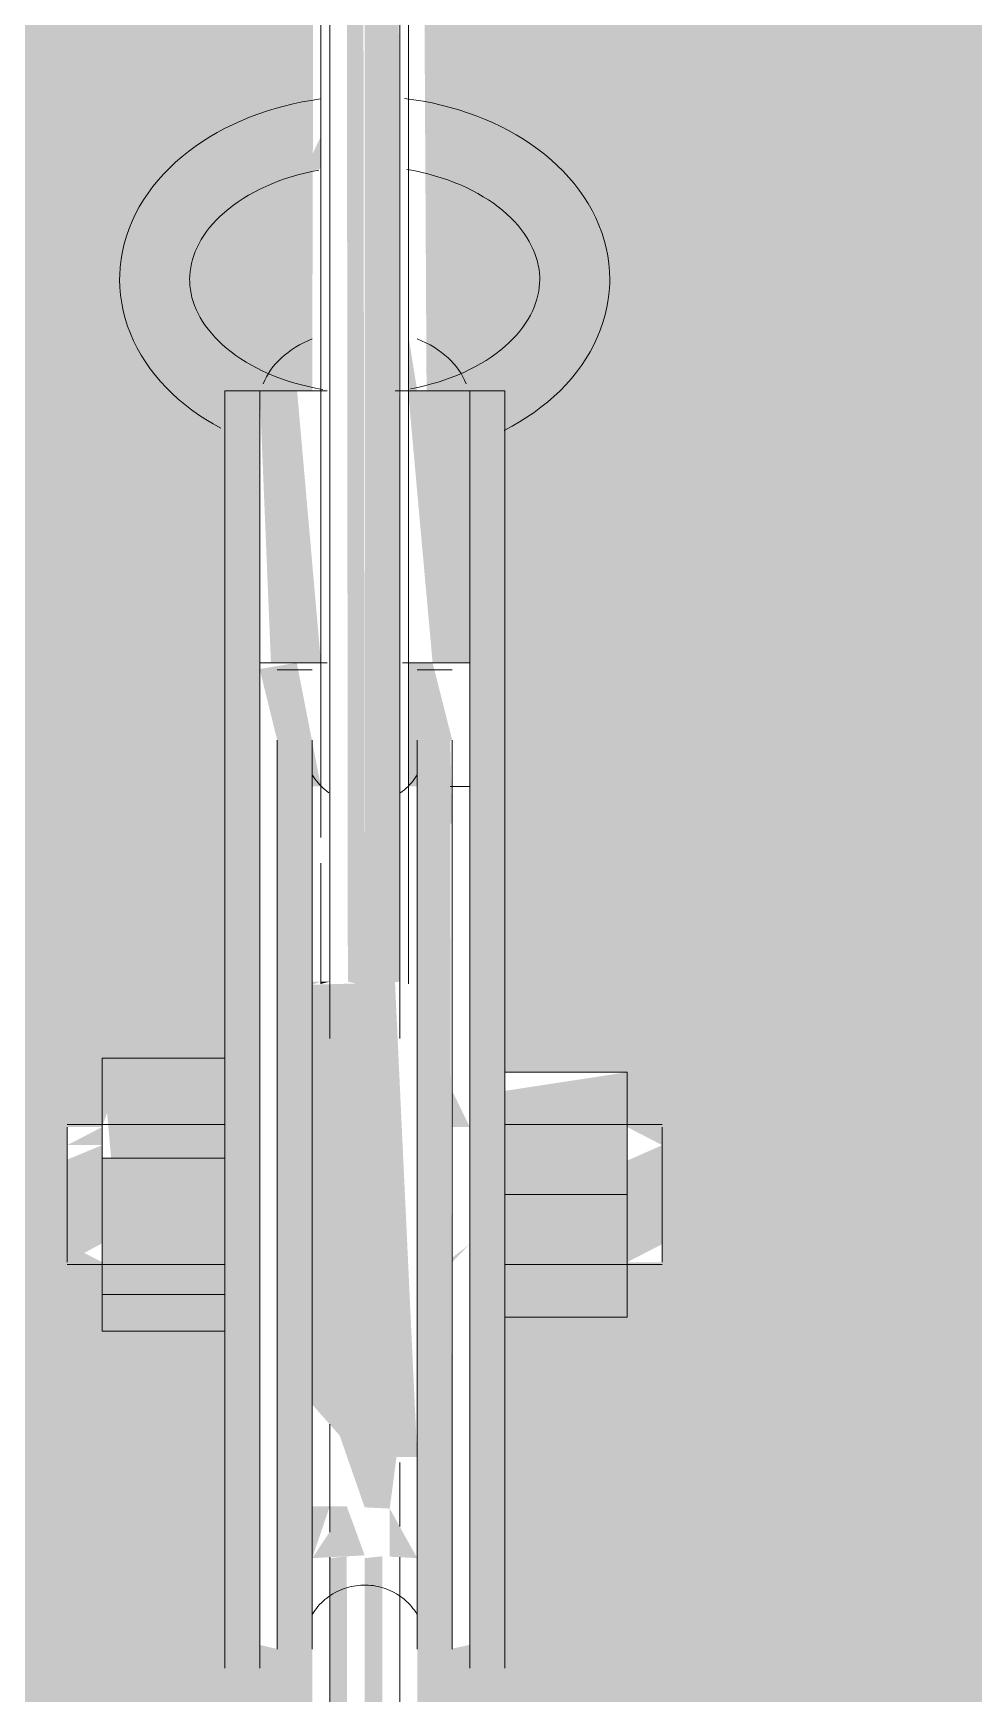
# Model space of a CAD drawing. Header units: inches. Extents: x -54868 to -186, y -265 to 853.
# Drawn here: x -16347.89 to -16344.53, y 208.4 to 214.33 of the extents above; entities that cross this region are included whole.
import ezdxf

# ---------------------------------------------------------------- set-up
doc = ezdxf.new("R2010")
doc.units = ezdxf.units.IN
doc.header["$MEASUREMENT"] = 0
doc.layers.add('Q-SPCQ', color=91, linetype='Continuous', lineweight=9)

# ---------------------------------------------------------------- blocks, each defined once
blk = doc.blocks.new('Basketball_Backstop-Performance_Sports_Systems-3103-Ceiling_Hung - 27_-0_ to 27_-11 7_8_-V114-Section 1')
at = {"layer": 'Q-SPCQ'}
h = blk.add_hatch(color=256, dxfattribs=at)
h.paths.add_polyline_path([(21721.8881, 157.5625), (21723.9278, 157.5625), (21723.9278, 160.1875), (21720.842, 160.1875), (21720.8583, 157.5625), (21721.7157, 157.5625)], flags=0)
h.paths.add_polyline_path([(21727.2739, 157.5625), (21727.2576, 160.1875), (21724.1778, 160.1875), (21724.1778, 157.5625), (21727.2576, 157.5625)], flags=0)
h.paths.add_polyline_path([(21727.2905, 164.3125), (21727.3704, 164.3125), (21727.3318, 224.797), (21726.302, 224.7505), (21724.2091, 224.7501), (21724.2738, 213.0557), (21724.5528, 213.0557), (21724.5528, 211.9191), (21724.4278, 211.9191), (21724.4278, 211.6942), (21724.5528, 211.6415), (21724.5528, 210.6206), (21724.9903, 210.6206), (21724.9903, 210.4245), (21725.1153, 210.3598), (21725.1153, 209.9416), (21724.9903, 209.9416), (21724.9153, 209.7456), (21724.5528, 209.7456), (21724.5379, 208.5742), (21724.4278, 208.5742), (21724.3582, 208.5593), (21724.2403, 208.5593), (21724.3084, 164.3125), (21727.2739, 164.3125)], flags=0)
h.paths.add_polyline_path([(21723.8653, 208.884), (21723.9278, 209.0687), (21723.8653, 209.0687)], flags=0)
h.paths.add_polyline_path([(21723.4511, 164.3125), (21723.9278, 164.3125), (21723.8653, 208.5593), (21723.7403, 208.5593), (21723.6778, 208.5742), (21723.5528, 208.5742), (21723.5528, 209.6951), (21723.1153, 209.6951), (21723.1153, 209.9416), (21722.9903, 210.0063), (21722.9903, 210.4245), (21723.1153, 210.4245), (21723.2006, 210.671), (21723.5528, 210.671), (21723.5528, 211.6942), (21723.6778, 211.6942), (21723.6778, 211.9191), (21723.5528, 211.9191), (21723.5528, 213.0557), (21723.8653, 213.0557), (21723.8966, 224.7587), (21722.4017, 224.7554), (21720.7454, 224.7511), (21720.7784, 164.3125), (21723.2006, 164.3125)], flags=0)
h.paths.add_polyline_path([(21723.6901, 210.4245), (21723.7403, 210.4245), (21723.6778, 210.4245)], flags=0)
h.paths.add_polyline_path([(21724.3653, 210.4245), (21724.4278, 210.4245), (21724.3653, 210.5537)], flags=0)
h.paths.add_polyline_path([(21723.8653, 210.9331), (21723.8966, 210.9441), (21723.8653, 210.9441)], flags=0)
h.paths.add_polyline_path([(21724.4948, 213.7659), (21724.2738, 213.8307), (21724.4628, 213.933)], flags=0)
h.paths.add_polyline_path([(21723.8653, 277.451), (21723.8966, 277.6356), (21723.8653, 277.6356)], flags=0)
h.paths.add_polyline_path([(21721.6848, 225.1873), (21722.1688, 225.2392), (21723.8966, 225.2499), (21723.8653, 277.1262), (21723.7403, 277.1411), (21723.6778, 277.1411), (21723.5528, 277.1411), (21723.5528, 278.262), (21723.1153, 278.262), (21723.1153, 278.5085), (21722.9903, 278.5732), (21722.9903, 278.9915), (21723.1153, 278.9915), (21723.2006, 279.238), (21723.5528, 279.238), (21723.5528, 280.4495), (21723.1153, 280.4495), (21723.1153, 280.696), (21722.9903, 280.7607), (21722.9903, 281.179), (21723.1153, 281.179), (21723.1153, 281.375), (21720.7454, 281.375), (21720.82, 225.2452), (21721.605, 225.1952)], flags=0)
h.paths.add_polyline_path([(21725.5403, 225.1889), (21725.7142, 225.2446), (21727.3704, 225.2494), (21727.3704, 281.375), (21724.9903, 281.375), (21724.9903, 281.179), (21725.1153, 281.1143), (21725.1153, 280.696), (21724.9903, 280.6849), (21724.9104, 280.4323), (21724.5528, 280.4323), (21724.5528, 279.1875), (21724.9903, 279.1875), (21724.9903, 278.9915), (21725.1153, 278.9268), (21725.1153, 278.5085), (21724.9903, 278.5085), (21724.9153, 278.3125), (21724.5528, 278.3125), (21724.5528, 277.1411), (21724.4278, 277.1411), (21724.3653, 277.1262), (21724.2403, 277.1262), (21724.2091, 225.2425), (21725.4428, 225.1922)], flags=0)
h.paths.add_polyline_path([(21723.1464, 225.2001), (21722.7527, 225.2307), (21722.9292, 225.2024)], flags=0)
h.paths.add_polyline_path([(21724.3653, 278.9915), (21724.4278, 278.9915), (21724.3653, 279.1207)], flags=0)
h.paths.add_polyline_path([(21723.8653, 279.5), (21723.9019, 279.5791), (21723.8653, 279.511)], flags=0)
h = blk.add_hatch(color=256, dxfattribs=at)
h.paths.add_polyline_path([(21724.0528, 210.9293), (21724.1778, 210.9441), (21724.1148, 279.5957), (21724.0528, 279.6485), (21724.0528, 211.2474)], flags=0)
h.paths.add_polyline_path([(21724.1778, 279.6432), (21724.1151, 280.288), (21724.0528, 280.2537), (21724.1408, 279.7348), (21724.1777, 279.6434)], flags=0)
h = blk.add_hatch(color=256, dxfattribs=at)
h.paths.add_polyline_path([(21724.0528, 210.9293), (21723.9649, 279.5736), (21723.9279, 279.4886), (21723.9927, 210.9441), (21724.0524, 210.9294)], flags=0)
h.paths.add_polyline_path([(21723.9278, 279.6432), (21724.0528, 279.951), (21723.9707, 280.0135), (21723.9279, 279.7493)], flags=0)
h = blk.add_hatch(color=256, dxfattribs=at)
h.paths.add_polyline_path([(21724.4948, 213.7659), (21724.4628, 213.933), (21724.2738, 213.8307)], flags=0)
h.paths.add_polyline_path([(21723.8318, 213.8307), (21723.8966, 213.8496), (21723.8966, 213.9647)], flags=0)
for points in [[(21724.2091, 213.0557), (21724.2403, 213.0557), (21724.2091, 213.2503)], [(21723.6778, 211.9191), (21723.6778, 213.0557), (21723.5528, 213.0557), (21723.5528, 211.9191)], [(21724.5528, 211.9191), (21724.5528, 213.0557), (21724.4278, 213.0557), (21724.4278, 211.9191)], [(21723.7403, 211.5089), (21723.8653, 211.5089), (21723.8653, 211.8069), (21723.7403, 211.8069)], [(21724.3582, 211.5089), (21724.3653, 211.5089), (21724.3582, 211.8069), (21724.2403, 211.8069), (21724.2403, 211.5089)], [(21723.5528, 208.5742), (21723.6778, 208.5742), (21723.6778, 211.6942), (21723.5528, 211.6942), (21723.5528, 208.8572)], [(21724.5528, 208.5742), (21724.5528, 211.6942), (21724.4278, 211.6942), (21724.4278, 208.5742)], [(21723.8653, 208.5593), (21723.8653, 211.5089), (21723.7403, 211.5089), (21723.7403, 208.5593)], [(21724.3653, 208.5593), (21724.3582, 211.5089), (21724.2403, 211.5089), (21724.2403, 208.5593), (21724.3582, 208.5593)], [(21723.8966, 210.9363), (21723.9278, 210.9441), (21723.8966, 210.9441)], [(21723.5528, 210.3138), (21723.5528, 210.671), (21723.1153, 210.671), (21723.1475, 210.3138)], [(21724.9903, 210.1831), (21724.9903, 210.6206), (21724.5528, 210.5537), (21724.5528, 210.1831)], [(21723.1153, 210.3598), (21723.1153, 210.4245), (21722.9903, 210.3598)], [(21723.1153, 209.8258), (21723.5528, 209.8258), (21723.5528, 210.3138), (21723.1153, 210.3138), (21723.1153, 210.0753)], [(21724.5528, 209.7456), (21724.9903, 209.7456), (21724.9903, 210.1831), (21724.5528, 210.1831), (21724.5528, 210.0948)], [(21723.5528, 209.6951), (21723.5528, 209.8258), (21723.1153, 209.8258), (21723.1153, 209.6951)], [(21724.0528, 145.8555), (21724.1611, 145.9647), (21724.1778, 146.0739), (21724.1153, 208.8907), (21724.0528, 208.884), (21724.0528, 146.7771)]]:
    blk.add_hatch(color=256, dxfattribs=at).paths.add_polyline_path(points, flags=0)
h = blk.add_hatch(color=256, dxfattribs=at)
h.paths.add_polyline_path([(21723.8966, 212.0834), (21723.8114, 213.0557), (21723.6778, 213.0557), (21723.7181, 212.0834), (21723.8885, 212.0834)], flags=0)
h.paths.add_polyline_path([(21724.4278, 212.0834), (21724.4278, 213.0557), (21724.2077, 213.0557), (21724.2953, 212.0834), (21724.3582, 212.0834)], flags=0)
h = blk.add_hatch(color=256, dxfattribs=at)
h.paths.add_polyline_path([(21724.2403, 211.6415), (21724.268, 211.8069), (21724.3653, 211.8069), (21724.2953, 212.0834), (21724.2091, 212.0834), (21724.2091, 211.6415)], flags=0)
h.paths.add_polyline_path([(21723.8653, 211.6415), (21723.8966, 211.6415), (21723.8103, 212.0834), (21723.6778, 212.0613), (21723.7403, 211.8069), (21723.8653, 211.8069)], flags=0)
h = blk.add_hatch(color=256, dxfattribs=at)
h.paths.add_polyline_path([(21724.2403, 208.884), (21724.1422, 209.0612), (21724.1422, 208.8893), (21724.1951, 208.8865)], flags=0)
h.paths.add_polyline_path([(21723.8653, 208.884), (21724.0528, 208.8941), (21723.9889, 209.0687)], flags=0)
h.paths.add_polyline_path([(21724.1422, 209.0612), (21724.1663, 209.2456), (21724.2403, 209.2456), (21724.161, 210.9414), (21723.8653, 210.9331), (21723.8653, 209.4331), (21723.9635, 209.3222), (21724.0528, 209.0655), (21724.1167, 209.0624)], flags=0)
h = blk.add_hatch(color=256, dxfattribs=at)
h.paths.add_polyline_path([(21722.9903, 209.9416), (21723.1153, 210.0093), (21723.1153, 210.3598), (21722.9903, 210.3081), (21722.9903, 209.9666)], flags=0)
h.paths.add_polyline_path([(21724.3653, 209.9416), (21724.4278, 210.0063), (21724.3653, 209.9577)], flags=0)
h.paths.add_polyline_path([(21724.9903, 209.9416), (21725.1153, 210.0063), (21725.1153, 210.3598), (21724.9903, 210.3045), (21724.9903, 209.9651)], flags=0)
h = blk.add_hatch(color=256, dxfattribs=at)
h.paths.add_polyline_path([(21724.0528, 145.8555), (21723.9889, 208.8907), (21723.9278, 208.884), (21723.9945, 145.8818), (21724.0249, 145.8619)], flags=0)
h.paths.add_polyline_path([(21723.9278, 208.9774), (21723.9889, 209.0687), (21723.9278, 209.0687)], flags=0)
for p, q in [((21723.9278, 279.5419), (21723.9278, 210.7409)), ((21724.1778, 210.7409), (21724.1778, 279.5419)), ((21723.8966, 277.9647), (21723.8966, 211.4588)), ((21724.2091, 210.9363), (21724.2091, 277.7827)), ((21723.5528, 211.9191), (21723.5528, 213.0557)), ((21723.5528, 213.0557), (21723.6778, 213.0557)), ((21723.6778, 213.0557), (21723.6778, 211.9191)), ((21723.6778, 213.0557), (21723.9185, 213.0557)), ((21724.162, 213.0557), (21724.4278, 213.0557)), ((21724.4278, 211.9191), (21724.4278, 213.0557)), ((21724.4278, 213.0557), (21724.5528, 213.0557)), ((21724.5528, 213.0557), (21724.5528, 211.9191)), ((21723.9182, 212.0834), (21723.6778, 212.0834)), ((21724.4278, 212.0834), (21724.1875, 212.0834)), ((21723.8653, 212.0581), (21723.7403, 212.0581)), ((21724.3653, 212.0581), (21724.2403, 212.0581)), ((21723.5528, 208.4907), (21723.5528, 211.9191)), ((21723.6778, 211.6942), (21723.6778, 211.9191)), ((21723.6778, 211.9191), (21723.6778, 208.4907)), ((21724.4278, 211.6942), (21724.4278, 211.9191)), ((21724.4278, 208.4907), (21724.4278, 211.9191)), ((21724.5528, 211.9191), (21724.5528, 208.4907)), ((21723.7403, 211.5089), (21723.7403, 211.8069)), ((21723.8653, 211.8069), (21723.8653, 211.5089)), ((21724.2403, 211.5089), (21724.2403, 211.8069)), ((21724.3653, 211.8069), (21724.3653, 211.5089)), ((21724.3582, 211.6415), (21724.4278, 211.6415)), ((21723.7403, 208.5593), (21723.7403, 211.5089)), ((21723.8653, 211.5089), (21723.8653, 208.5593)), ((21724.2403, 208.5593), (21724.2403, 211.5089)), ((21724.3653, 211.5089), (21724.3653, 208.5593)), ((21723.8966, 211.3679), (21723.8966, 210.9363)), ((21723.1153, 210.3138), (21723.1153, 210.671)), ((21723.1153, 210.671), (21723.5528, 210.671)), ((21724.5528, 210.6206), (21724.9903, 210.6206)), ((21724.9903, 210.6206), (21724.9903, 210.1831)), ((21723.5528, 210.4331), (21722.9903, 210.4331)), ((21722.9903, 210.3598), (21722.9903, 210.4245)), ((21725.1153, 210.4331), (21724.5528, 210.4331)), ((21725.1153, 210.4245), (21725.1153, 210.3598)), ((21722.9903, 209.9416), (21722.9903, 210.3598)), ((21725.1153, 210.3598), (21725.1153, 209.9416)), ((21723.1153, 209.8258), (21723.1153, 210.3138)), ((21723.1153, 210.3138), (21723.5528, 210.3138)), ((21724.9903, 210.1831), (21724.5528, 210.1831)), ((21724.9903, 210.1831), (21724.9903, 209.7456)), ((21722.9903, 209.9331), (21723.5528, 209.9331)), ((21724.5528, 209.9331), (21725.1153, 209.9331)), ((21723.1153, 209.6951), (21723.1153, 209.8258)), ((21723.5528, 209.8258), (21723.1153, 209.8258)), ((21724.5528, 209.7456), (21724.9903, 209.7456)), ((21723.1153, 209.6951), (21723.5528, 209.6951)), ((21723.9278, 209.3625), (21723.9278, 208.9774)), ((21724.1778, 208.9968), (21724.1778, 209.2264)), ((21723.9278, 208.8874), (21723.9278, 145.4562)), ((21724.1778, 145.4562), (21724.1778, 208.8874))]:
    blk.add_line(p, q, dxfattribs=at)
at = {"layer": 'Q-SPCQ', "flags": 128}
for points in [[(21723.895, 214.0982), (21723.8621, 214.0932), (21723.8294, 214.0873), (21723.797, 214.0805), (21723.765, 214.0728), (21723.7334, 214.0642), (21723.7022, 214.0546), (21723.6715, 214.0441), (21723.6413, 214.0327), (21723.6117, 214.0205), (21723.5826, 214.0074), (21723.5542, 213.9933), (21723.5265, 213.9785), (21723.4995, 213.9628), (21723.4733, 213.9462), (21723.4479, 213.9288), (21723.4234, 213.9106), (21723.3997, 213.8916), (21723.377, 213.8718), (21723.3553, 213.8512), (21723.3346, 213.8299), (21723.3149, 213.8078), (21723.2964, 213.785), (21723.2791, 213.7615), (21723.2629, 213.7374), (21723.248, 213.7126), (21723.2345, 213.6872), (21723.2222, 213.6613), (21723.2114, 213.6348), (21723.202, 213.6079), (21723.1942, 213.5806), (21723.1878, 213.553), (21723.183, 213.5251), (21723.1797, 213.4969), (21723.178, 213.4687), (21723.1778, 213.4534)], [(21724.9278, 213.4534), (21724.927, 213.4817), (21724.9246, 213.5099), (21724.9206, 213.5379), (21724.9151, 213.5657), (21724.908, 213.5932), (21724.8994, 213.6204), (21724.8894, 213.6471), (21724.8779, 213.6733), (21724.8651, 213.699), (21724.8509, 213.7241), (21724.8354, 213.7486), (21724.8187, 213.7724), (21724.8008, 213.7956), (21724.7818, 213.8181), (21724.7616, 213.8398), (21724.7405, 213.8608), (21724.7183, 213.881), (21724.6951, 213.9004), (21724.671, 213.9191), (21724.6461, 213.9369), (21724.6203, 213.9539), (21724.5938, 213.9701), (21724.5664, 213.9854), (21724.5384, 213.9999), (21724.5097, 214.0135), (21724.4804, 214.0262), (21724.4505, 214.0381), (21724.4201, 214.049), (21724.3891, 214.0591), (21724.3577, 214.0682), (21724.3259, 214.0765), (21724.2937, 214.0838), (21724.2612, 214.0902), (21724.2284, 214.0956), (21724.1954, 214.1001)], [(21723.4278, 213.4534), (21723.4282, 213.4676), (21723.4294, 213.4817), (21723.4314, 213.4959), (21723.4343, 213.5101), (21723.4379, 213.5243), (21723.4424, 213.5386), (21723.4478, 213.5529), (21723.4541, 213.5672), (21723.4612, 213.5815), (21723.4693, 213.5958), (21723.4783, 213.61), (21723.4882, 213.6242), (21723.4991, 213.6383), (21723.5109, 213.6522), (21723.5236, 213.666), (21723.5373, 213.6795), (21723.5519, 213.6928), (21723.5674, 213.7058), (21723.5838, 213.7185), (21723.601, 213.7308), (21723.6191, 213.7428), (21723.638, 213.7543), (21723.6577, 213.7653), (21723.6781, 213.7758), (21723.6993, 213.7859), (21723.7211, 213.7953), (21723.7435, 213.8042), (21723.7665, 213.8125), (21723.7901, 213.8202), (21723.8142, 213.8272), (21723.8387, 213.8335), (21723.8637, 213.8392), (21723.889, 213.8442)], [(21724.2029, 213.8466), (21724.2283, 213.842), (21724.2535, 213.8367), (21724.2783, 213.8307), (21724.3026, 213.824), (21724.3264, 213.8167), (21724.3498, 213.8088), (21724.3725, 213.8002), (21724.3947, 213.7911), (21724.4162, 213.7813), (21724.437, 213.7711), (21724.4571, 213.7603), (21724.4764, 213.749), (21724.4949, 213.7373), (21724.5126, 213.7252), (21724.5295, 213.7127), (21724.5455, 213.6999), (21724.5605, 213.6867), (21724.5747, 213.6733), (21724.588, 213.6597), (21724.6003, 213.6458), (21724.6116, 213.6318), (21724.6221, 213.6177), (21724.6316, 213.6035), (21724.6401, 213.5892), (21724.6478, 213.5749), (21724.6545, 213.5606), (21724.6604, 213.5463), (21724.6654, 213.532), (21724.6695, 213.5178), (21724.6728, 213.5036), (21724.6752, 213.4894), (21724.6769, 213.4752), (21724.6777, 213.4611), (21724.6778, 213.4534)], [(21723.1778, 213.4534), (21723.1786, 213.4252), (21723.181, 213.397), (21723.185, 213.3689), (21723.1905, 213.3411), (21723.1976, 213.3136), (21723.2062, 213.2865), (21723.2162, 213.2598), (21723.2277, 213.2336), (21723.2405, 213.2079), (21723.2547, 213.1828), (21723.2702, 213.1583), (21723.2869, 213.1344), (21723.3048, 213.1113), (21723.3238, 213.0888), (21723.344, 213.0671), (21723.3652, 213.0461), (21723.3873, 213.0259), (21723.4105, 213.0064), (21723.4346, 212.9878), (21723.4595, 212.97), (21723.4853, 212.9529), (21723.5119, 212.9368), (21723.5392, 212.9214)], [(21723.9028, 213.0603), (21723.8773, 213.0649), (21723.8521, 213.0702), (21723.8274, 213.0762), (21723.803, 213.0828), (21723.7792, 213.0901), (21723.7559, 213.0981), (21723.7331, 213.1067), (21723.7109, 213.1158), (21723.6894, 213.1255), (21723.6686, 213.1358), (21723.6486, 213.1466), (21723.6292, 213.1578), (21723.6107, 213.1695), (21723.593, 213.1817), (21723.5761, 213.1942), (21723.5602, 213.207), (21723.5451, 213.2201), (21723.5309, 213.2336), (21723.5177, 213.2472), (21723.5053, 213.261), (21723.494, 213.275), (21723.4835, 213.2892), (21723.474, 213.3034), (21723.4655, 213.3176), (21723.4578, 213.3319), (21723.4511, 213.3462), (21723.4452, 213.3605), (21723.4402, 213.3748), (21723.4361, 213.3891), (21723.4329, 213.4033), (21723.4304, 213.4175), (21723.4288, 213.4316), (21723.4279, 213.4458), (21723.4278, 213.4534)], [(21724.6778, 213.4534), (21724.6774, 213.4393), (21724.6762, 213.4251), (21724.6742, 213.411), (21724.6714, 213.3968), (21724.6677, 213.3825), (21724.6632, 213.3683), (21724.6578, 213.354), (21724.6516, 213.3397), (21724.6444, 213.3253), (21724.6363, 213.3111), (21724.6273, 213.2968), (21724.6174, 213.2826), (21724.6065, 213.2686), (21724.5947, 213.2547), (21724.582, 213.2409), (21724.5683, 213.2274), (21724.5537, 213.2141), (21724.5382, 213.2011), (21724.5218, 213.1884), (21724.5046, 213.176), (21724.4865, 213.1641), (21724.4676, 213.1526), (21724.4479, 213.1416), (21724.4275, 213.131), (21724.4064, 213.121), (21724.3846, 213.1115), (21724.3621, 213.1026), (21724.3391, 213.0943), (21724.3155, 213.0867), (21724.2914, 213.0797), (21724.2669, 213.0733), (21724.242, 213.0677), (21724.2167, 213.0627)], [(21724.5514, 212.9135), (21724.5791, 212.9284), (21724.6061, 212.9441), (21724.6323, 212.9607), (21724.6577, 212.9781), (21724.6822, 212.9963), (21724.7059, 213.0153), (21724.7286, 213.0351), (21724.7503, 213.0556), (21724.771, 213.077), (21724.7907, 213.099), (21724.8092, 213.1218), (21724.8266, 213.1453), (21724.8427, 213.1695), (21724.8576, 213.1942), (21724.8712, 213.2196), (21724.8834, 213.2456), (21724.8942, 213.272), (21724.9036, 213.2989), (21724.9115, 213.3262), (21724.9178, 213.3539), (21724.9227, 213.3818), (21724.9259, 213.4099), (21724.9276, 213.4382), (21724.9278, 213.4534)], [(21723.8653, 211.6831), (21723.8701, 211.6757), (21723.8751, 211.6684), (21723.8805, 211.6614), (21723.8861, 211.6547), (21723.8919, 211.6481), (21723.8981, 211.6418), (21723.9045, 211.6357), (21723.9111, 211.6299), (21723.9179, 211.6244), (21723.925, 211.6191)], [(21724.1807, 211.6192), (21724.1878, 211.6245), (21724.1946, 211.63), (21724.2013, 211.6358), (21724.2076, 211.6419), (21724.2138, 211.6482), (21724.2196, 211.6548), (21724.2253, 211.6616), (21724.2306, 211.6686), (21724.2356, 211.6758), (21724.2403, 211.6831)], [(21724.2403, 208.6831), (21724.2356, 208.6905), (21724.2305, 208.6977), (21724.2252, 208.7047), (21724.2196, 208.7115), (21724.2137, 208.718), (21724.2075, 208.7243), (21724.2012, 208.7304), (21724.1945, 208.7362), (21724.1877, 208.7417), (21724.1806, 208.747), (21724.1734, 208.7519), (21724.1659, 208.7566), (21724.1583, 208.761), (21724.1505, 208.7651), (21724.1425, 208.7688), (21724.1344, 208.7722), (21724.1261, 208.7753), (21724.1178, 208.7781), (21724.1093, 208.7805), (21724.1008, 208.7826), (21724.0921, 208.7844), (21724.0835, 208.7858), (21724.0747, 208.7868), (21724.0659, 208.7875), (21724.0571, 208.7879), (21724.0483, 208.7879), (21724.0395, 208.7875), (21724.0308, 208.7868), (21724.022, 208.7857), (21724.0133, 208.7843), (21724.0047, 208.7826), (21723.9962, 208.7805), (21723.9877, 208.7781), (21723.9794, 208.7753), (21723.9711, 208.7722), (21723.963, 208.7687), (21723.955, 208.765), (21723.9472, 208.7609), (21723.9396, 208.7566), (21723.9321, 208.7519), (21723.9249, 208.7469), (21723.9178, 208.7416), (21723.911, 208.7361), (21723.9044, 208.7303), (21723.898, 208.7242), (21723.8918, 208.7179), (21723.886, 208.7114), (21723.8804, 208.7046), (21723.875, 208.6976), (21723.87, 208.6904), (21723.8653, 208.6831)]]:
    blk.add_lwpolyline(points, dxfattribs=at)
at = {"layer": 'Q-SPCQ'}
for start_param, end_param in [(2.094395, 2.879793), (0.261799, 1.047198)]:
    blk.add_ellipse((21724.0528, 213.0115), major_axis=(0.375, 0), ratio=0.707107, start_param=start_param, end_param=end_param, dxfattribs=at)

msp = doc.modelspace()

# ---------------------------------------------------------------- block references
at = {"layer": 'Q-SPCQ'}
msp.add_blockref('Basketball_Backstop-Performance_Sports_Systems-3103-Ceiling_Hung - 27_-0_ to 27_-11 7_8_-V114-Section 1', (-38070.76169, 0), dxfattribs=at)

doc.saveas('drawing.dxf')
